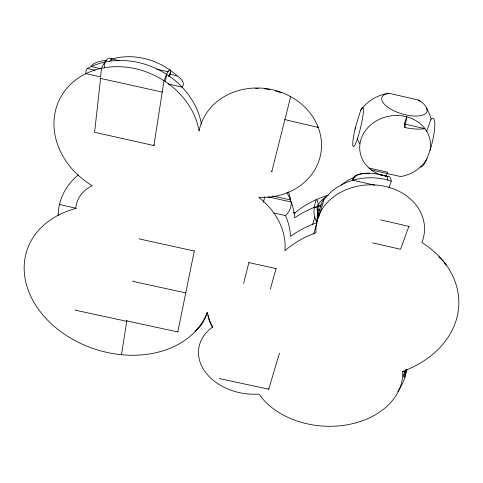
<?xml version="1.0" encoding="UTF-8"?>
<svg xmlns="http://www.w3.org/2000/svg" width="483" height="483" viewBox="0 0 483 483"><rect width="100%" height="100%" fill="white"/><g stroke="black" fill="none" stroke-linecap="round" stroke-linejoin="round"><path stroke-width="0.72" d="M270.311 289.263L276.089 268.337M317.132 221.655L317.524 207.889L314.644 207.249A67.862 31.407 17.8 0 0 316.54 221.619L316.256 222.88A100.887 78.53 0.6 0 0 290.537 236.362A79.81 64.909 13.1 0 0 285.513 215.581A71.744 33.882 12.3 0 0 291.243 203.126L291.225 202.027L267.872 196.822M313.944 207.587L316.274 199.642A79.544 8.024 -77.7 0 1 318.007 204.14L318.104 205.806M243.625 283.418L248.92 262.36M284.837 119.603L318.225 127.44A57.103 18.01 13.2 0 0 317.579 126.697M279.47 353.127L268.711 389.189L219.699 378.654L219.777 378.183M268.711 389.189L268.759 388.706M154.065 145.274L153.926 145.558L94.596 132.276L100.609 78.137M95.145 70.276L87.218 68.483A50.679 18.312 10.1 0 0 85.938 73.621L100.567 76.936L101.496 68.308A66.968 11.049 -78.4 0 1 111.38 59.161A62.736 53.836 27.1 0 1 177.092 75.867A47.008 13.862 10.6 0 1 182.067 87.121L168.108 83.957M104.262 67.976L104.914 62.084M271.796 171.447L271.76 171.761L290.669 96.612A64.933 2.928 -77.3 0 0 289.957 96.866M111.253 60.272L111.41 58.878L119.428 60.695M271.832 171.477L271.887 171.085M126.818 320.887L121.487 354.715A99.534 8.211 -77.3 0 0 121.722 354.22M153.926 145.558L163.985 80.691A68.616 6.539 -78 0 1 170.728 70.621L170.149 74.291L168.935 76.483M165.385 81.911L166.569 74.322M126.884 320.446L126.739 320.881L177.816 331.936L194.353 250.605M404.814 127.524L405.509 124.004A42.444 7.239 -76 0 0 406.74 116.795L404.277 123.956L404.814 127.524A34.341 13.053 16.7 0 0 424.98 128.653L404.277 123.956M263.386 202.335L264.829 196.593M177.816 331.936L177.931 331.495M185.846 292.487L185.744 292.897L132.861 281.384L133.012 280.961M312.525 224.758L314.874 216.837M313.666 234.086L317.102 222.603L316.256 222.409M318.388 218.316L323.948 199.757A53.722 44.285 -2.1 0 1 391.302 181.167A53.577 9.431 -77.1 0 0 387.318 176.5A30.64 13.047 17.2 0 0 352.898 180.268L374.88 185.2M360.529 110.77A20.087 2.554 -76.4 0 1 362.304 119.549A20.087 2.554 -76.4 0 1 354.124 146.192A20.087 2.554 -76.4 0 1 355.313 127.741L360.529 110.77A38.26 33.556 -9.7 0 1 388.791 93.261L418.278 99.993A38.26 33.556 -9.7 0 1 420.663 101.865M326.629 196.533A65.555 31.594 18.1 0 0 318.919 203.808L317.85 206.03L320.978 206.724M318.08 205.281L318.104 205.903M385.796 176.404A35.519 30.737 -8.4 0 0 386.225 176.488L387.692 172.22L368.879 167.981M389.032 187.67L391.302 181.167M426.658 131.285L431.017 119.283L431.633 118.746A25.092 5.192 -75.7 0 1 430.015 150.388L426.894 158.816A25.092 5.192 -75.7 0 1 420.415 166.876M139.593 238.56L139.442 238.958L194.244 251.015M372.453 242.828L400.504 249.252L408.968 226.213M153.999 145.087L154.149 144.719M403.679 374.748C407.749 373.57 402.762 380.713 403.679 374.748L405.895 369.525M75.577 309.796L75.39 310.207L126.673 321.304M168.845 75.65L170.463 72.287M168.941 76.429L170.155 74.219M162.318 92.096L100.41 78.373M109.629 61.456L111.41 58.878M386.225 176.488L386.394 176.005L378.889 174.315A20.045 6.877 16.1 0 0 384.794 176.023M386.436 176.398L385.669 176.223M59.759 204.526L76.278 208.33M402.496 371.56L406.118 372.345A82.11 40.657 17.4 0 0 407.06 369.857M248.902 262.607L276.095 268.59M273.825 212.979L285.513 215.581M444.463 263.603L445.93 263.929A87.332 69.896 0 0 1 445.833 265.324M272.768 195.977L290.41 199.908L290.349 198.984M409.107 226.424L380.513 219.874M319.951 210.292L317.011 209.634L318.104 205.933A79.544 8.024 -77.7 0 1 317.524 218.509A16.99 1.854 -77.3 0 1 323.948 199.757M371.204 169.938L400.691 176.567A35.519 30.737 -8.4 0 0 426.894 158.816M156.613 69.141L168.277 71.792M170.149 74.291L177.092 75.867M101.231 68.803L91.196 66.527A47.014 13.796 10.6 0 1 106.423 60.387M387.318 176.5L387.777 180.129M317.071 218.461L317.09 220.936M321.298 204.834A98.272 77.612 0.3 0 0 294.696 217.815A80.172 66.105 13.3 0 0 286.89 192.554M406.469 370.117A79.967 58.89 3.6 0 1 397.738 391.502M87.218 68.483A74.557 63.279 26.3 0 1 201.399 124.077M380.858 175.063A35.519 30.737 -8.4 0 1 361.664 137.438A35.519 30.737 -8.4 0 1 404.023 116.18A35.519 30.737 -8.4 0 1 430.015 150.388M352.898 180.268A30.399 10.976 16.4 0 1 369.604 173.632M341.415 185.14A37.837 31.588 -2.6 0 1 354.027 177.448M328.362 195.192A87.332 69.896 0 0 0 294.793 213.094A71.079 56.813 7.2 0 0 293.64 212.761M288.206 191.89A70.385 32.168 12.3 0 1 290.386 199.473M58.135 215.551A81.053 64.74 19.2 0 1 78.439 174.84M406.33 369.441A30.713 7.179 -79.1 0 1 404.343 377.241M438.812 256.823A98.544 49.725 18.3 0 1 445.93 263.929M293.899 212.58A54.41 27.199 14.9 0 1 295.083 212.943M255.543 88.606A54.156 47.883 10.5 0 1 258.29 88.534M264.497 88.818A54.156 47.883 10.5 0 1 269.979 89.609M275.358 90.889A54.156 47.883 10.5 0 1 281.233 92.893M207.08 312.845A89.204 55.787 7.4 0 1 199.183 327.48A98.973 75.819 18.3 0 1 195.096 331.211M212.707 327.673A54.35 34.166 15.6 0 1 208.088 315.194M359.781 143.602A38.26 33.556 -9.7 0 1 357.293 138.591M355.337 129.118A38.26 33.556 -9.7 0 1 355.313 127.741M426.616 108.615A38.26 33.556 -9.7 0 1 431.017 119.283M418.278 99.993A23.619 9.696 17.1 0 1 421.725 115.389A23.619 9.696 17.1 0 1 388.749 107.86A23.619 9.696 17.1 0 1 388.791 93.261M75.789 208.427L75.783 208.469A95.356 72.553 18.2 0 0 55.213 327.239A95.356 72.553 18.2 0 0 205.124 317.265L207.31 312.26L208.058 315.719A61.927 47.751 7.4 0 0 212.822 326.906A51.464 38.036 8.4 0 0 204.394 370.727A51.464 38.036 8.4 0 0 258.254 394.122L258.954 394.08L262.378 398.529A76.26 55.75 3.7 0 0 331.628 426.284L335.19 426.157A76.26 55.75 3.7 0 0 402.768 371.415L404.754 370.66A99.407 76.869 0.8 0 0 423.947 243.849L421.888 242.52A54.331 44.533 -1.9 0 0 377.048 185.104A54.331 44.533 -1.9 0 0 315.985 232.625L306.633 236.585A99.407 76.869 0.8 0 0 284.964 250.689A76.06 61.474 13.1 0 0 258.773 197.318A61.896 54.458 10.5 0 0 321.382 148.957A61.896 54.458 10.5 0 0 267.208 88.733A61.896 54.458 10.5 0 0 199.087 130.971A75.107 63.424 26 0 0 198.32 127.216L197.577 124.354A75.107 63.424 26 0 0 135.536 68.731A75.107 63.424 26 0 0 62.639 93.956L61.178 96.346A75.107 63.424 26 0 0 92.295 185.774L89.868 187.03A40.331 32.168 21.3 0 0 75.843 207.841L75.789 208.427"/></g></svg>
